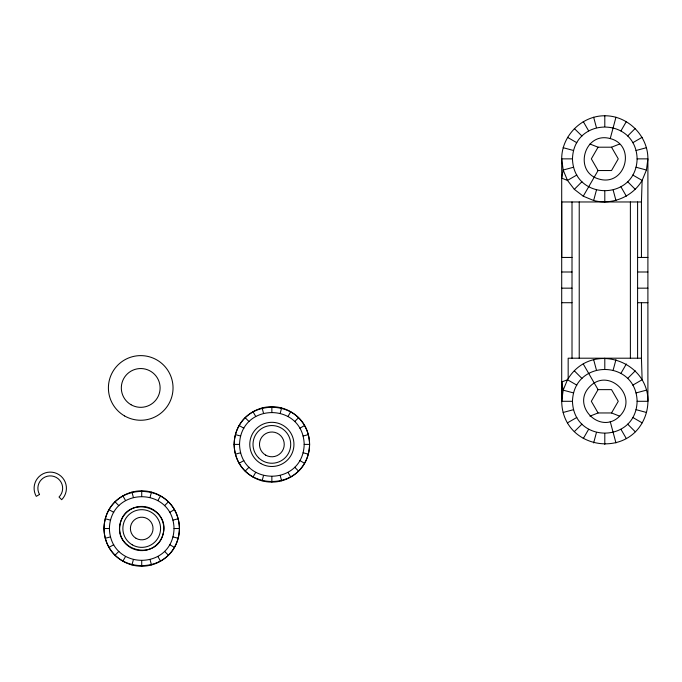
<?xml version="1.0" encoding="UTF-8"?>
<svg xmlns="http://www.w3.org/2000/svg" width="682" height="682" viewBox="0 0 682 682"><rect width="100%" height="100%" fill="white"/><g stroke="black" fill="none" stroke-linecap="round" stroke-linejoin="round"><path stroke-width="1.02" d="M572.479 401.297L561.704 401.297L561.704 382.005L567.475 379.746C592.837 337.027 658.701 364.316 646.434 412.457C632.964 460.316 562.386 450.913 561.704 401.297L561.704 158.863C561.576 135.846 581.78 115.642 604.798 115.77C627.866 115.625 648.045 135.803 647.9 158.863L647.9 401.297L637.124 401.297C635.982 443.692 573.622 443.692 572.479 401.297C573.622 358.903 635.982 358.903 637.124 401.297M641.438 257.446L641.438 201.966L642.129 180.415L646.434 170.023L647.9 158.863L637.124 158.863C635.982 116.477 573.622 116.477 572.479 158.863C573.622 201.258 635.982 201.258 637.124 158.863M104.005 528.524C105.343 479.062 178.096 479.062 179.426 528.524C178.096 577.978 105.343 577.978 104.005 528.524L109.393 528.524C110.535 570.911 172.896 570.911 174.038 528.524C172.896 486.13 110.535 486.13 109.393 528.524M234.148 444.4C235.486 394.938 308.238 394.938 309.577 444.4C308.238 493.853 235.486 493.853 234.148 444.4L239.535 444.4C240.686 486.795 303.038 486.795 304.189 444.4C303.038 402.005 240.686 402.005 239.535 444.4M561.704 401.297L563.17 390.147L567.475 379.746L576.81 385.134M131.958 564.943L133.348 559.743M150.083 497.297L151.472 492.097M262.101 480.827L263.499 475.618M280.225 413.173L281.623 407.972M632.794 175.027L642.129 180.415C632.504 196.859 612.078 205.325 593.647 200.499L596.435 190.09M610.237 138.574C583.962 131.242 572.94 172.367 599.367 179.161C625.641 186.493 636.664 145.36 610.237 138.574L615.957 117.236M593.647 442.925L596.435 432.524M613.169 370.079L615.957 359.67M122.862 561.184A37.715 37.715 0 0 1 122.862 495.865A37.715 37.715 0 0 1 179.426 528.524A37.715 37.715 0 0 1 122.862 561.184L125.556 556.512M157.874 500.528L160.568 495.865M253.005 477.059A37.715 37.715 0 0 0 309.577 444.4A37.715 37.715 0 0 0 253.005 411.74A37.715 37.715 0 0 0 253.005 477.059L255.699 472.387M288.026 416.404L290.72 411.74M598.063 147.201L591.337 158.863L598.063 170.534L611.532 170.534L618.267 158.863L611.532 147.201L598.063 147.201L589.947 144.013M593.647 200.499L583.255 196.194L598.063 170.534M620.961 130.876L626.349 121.541M611.532 412.96L618.267 401.297L611.532 389.635L598.063 389.635L591.337 401.297L598.063 412.96L611.532 412.96L619.657 416.156C639.145 397.06 609.035 366.959 589.947 386.438C570.459 405.534 600.569 435.645 619.657 416.156M583.255 438.62L588.643 429.293M620.961 373.301L626.349 363.975M115.053 555.191L118.856 551.38M164.575 505.66L168.386 501.858M245.196 471.066L249.007 467.255M294.718 421.544L298.528 417.734M572.479 158.863L561.704 158.863L563.17 170.023L567.475 180.415L574.329 189.34L581.942 181.727M627.662 136.008L635.274 128.395M627.662 378.442L635.274 370.82M574.329 431.621L581.942 424.153M576.81 175.027L567.475 180.415L561.704 178.155L563.17 170.023L573.579 167.235M632.794 142.709L642.129 137.321M239.203 463.257L243.866 460.563M299.858 428.236L304.522 425.542M109.06 547.373L113.724 544.679M169.707 512.361L174.379 509.667M567.475 422.849L576.81 417.461M632.794 385.134L642.129 379.746L641.438 358.203L641.438 302.714M611.532 147.201L619.657 144.013M589.947 416.156L598.063 412.96M636.025 150.5L646.434 147.713M235.435 454.161L240.644 452.763M303.081 436.028L308.29 434.639M563.17 412.457L573.579 409.66M636.025 392.934L646.434 390.147M105.292 538.277L110.493 536.887M172.938 520.153L178.138 518.763M641.438 201.966L561.704 201.966L561.704 257.446L572.01 257.446M637.593 257.446L647.9 257.446M561.704 271.999L572.01 271.999M637.593 271.999L647.9 271.999M561.704 288.162L572.01 288.162M637.593 288.162L647.9 288.162M561.704 302.714L572.01 302.714M637.593 302.714L647.9 302.714M641.438 358.203L568.166 358.203L568.166 378.851M304.189 444.4L309.577 444.4M174.038 528.524L179.426 528.524M563.17 147.713L573.579 150.5M636.025 167.235L646.434 170.023M573.579 392.934L563.17 390.147L561.704 382.005M636.025 409.66L646.434 412.457M235.435 434.639L240.644 436.028M303.081 452.763L308.29 454.161M105.292 518.763L110.493 520.153M172.938 536.887L178.138 538.277M567.475 137.321L576.81 142.709M632.794 417.461L642.129 422.849M239.203 425.542L243.866 428.236M299.858 460.563L304.522 463.257M109.06 509.667L113.724 512.361M169.707 544.679L174.379 547.373M574.329 189.34L583.255 196.194M574.329 128.54L581.942 136.008M627.662 181.727L635.274 189.34M574.329 370.82L581.942 378.442M627.662 424.153L635.274 431.774M245.196 417.734L249.007 421.544M294.718 467.255L298.528 471.066M115.053 501.858L118.856 505.66M164.575 551.38L168.386 555.191M583.255 121.541L588.643 130.876M620.961 186.859L626.349 196.194M583.255 363.975L598.063 389.635M620.961 429.293L626.349 438.62M253.005 411.74L255.699 416.404M288.026 472.387L290.72 477.059M122.862 495.865L125.556 500.528M157.874 556.512L160.568 561.184M593.647 117.236L596.435 127.645M613.169 190.09L615.957 200.499M593.647 359.67L596.435 370.079M610.237 421.595L615.957 442.925M262.101 407.972L263.499 413.173M280.225 475.618L281.623 480.827M131.958 492.097L133.348 497.297M150.083 559.743L151.472 564.943M637.593 201.966L637.593 358.203M630.381 201.966L630.381 358.203M604.798 115.77L604.798 126.545M604.798 191.19L604.798 201.966M604.798 358.203L604.798 368.971M604.798 433.624L604.798 444.4M579.223 201.966L579.223 358.203M572.01 201.966L572.01 358.203M271.862 406.685L271.862 412.073M271.862 476.718L271.862 482.106M141.72 490.81L141.72 496.198M141.72 560.843L141.72 566.231M120.382 522.804C112.675 550.425 155.914 562.011 163.049 534.236C170.756 506.615 127.517 495.03 120.382 522.804M39.53 494.467L36.265 496.351A16.163 16.163 0 0 1 40.988 475.03A16.163 16.163 0 0 1 62.642 477.886A16.163 16.163 0 0 1 61.687 499.701L59.027 497.033A12.387 12.387 0 0 0 59.752 480.307A12.387 12.387 0 0 0 43.154 478.125A12.387 12.387 0 0 0 39.53 494.467M260.822 463.53A22.088 22.088 0 0 0 293.951 444.4A22.088 22.088 0 0 0 260.822 425.27A22.088 22.088 0 0 0 260.822 463.53M258.529 457.733A18.857 18.857 0 0 0 290.072 449.276A18.857 18.857 0 0 0 266.986 426.182A18.857 18.857 0 0 0 258.529 457.733M265.665 455.124A12.387 12.387 0 0 0 284.249 444.4A12.387 12.387 0 0 0 265.665 433.667A12.387 12.387 0 0 0 265.665 455.124M130.671 547.646A22.088 22.088 0 0 0 163.808 528.524A22.088 22.088 0 0 0 130.671 509.394A22.088 22.088 0 0 0 130.671 547.646M136.059 538.32A11.313 11.313 0 0 0 153.032 528.524A11.313 11.313 0 0 0 136.059 518.721A11.313 11.313 0 0 0 136.059 538.32M132.291 544.85A18.857 18.857 0 0 0 160.568 528.524A18.857 18.857 0 0 0 132.291 512.191A18.857 18.857 0 0 0 132.291 544.85M124.559 415.926A32.327 32.327 0 0 0 173.04 387.93A32.327 32.327 0 0 0 124.559 359.943A32.327 32.327 0 0 0 124.559 415.926M131.021 404.733A19.394 19.394 0 0 0 160.108 387.93A19.394 19.394 0 0 0 131.021 371.136A19.394 19.394 0 0 0 131.021 404.733"/></g></svg>
